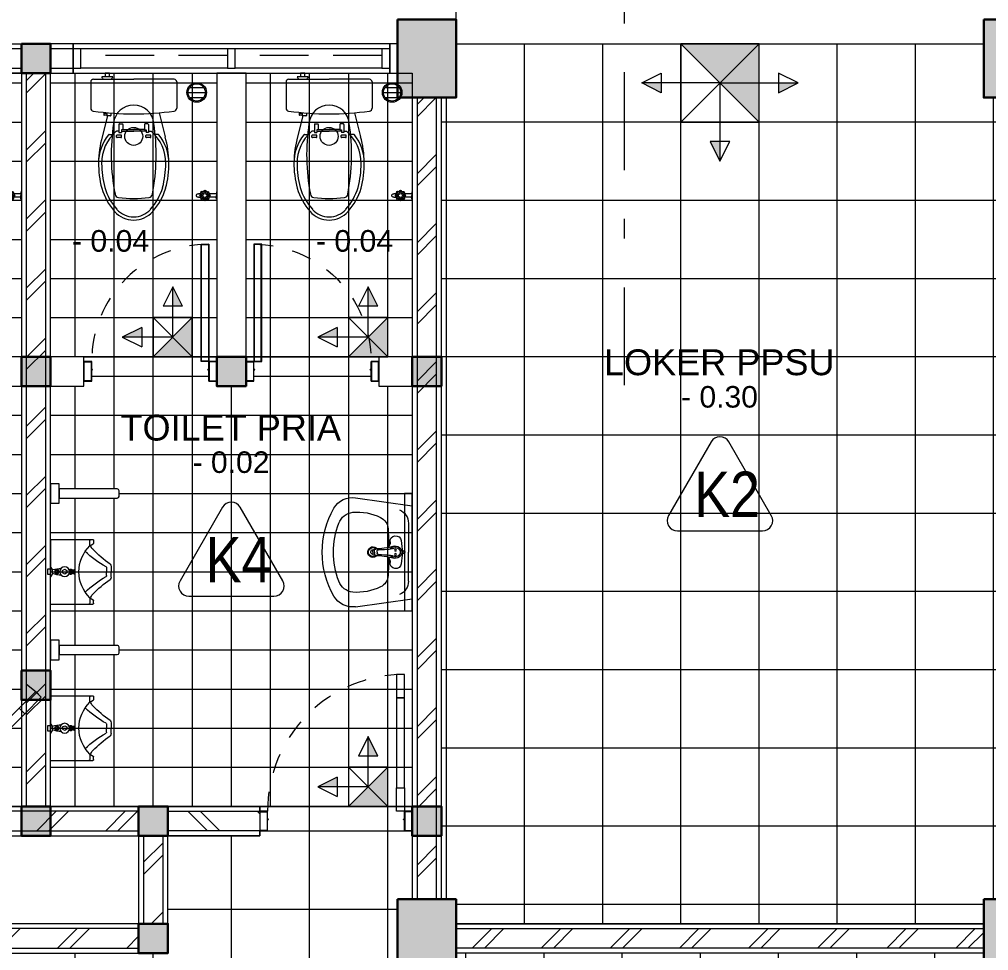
# Model space of a CAD drawing. Header units: millimetres. Extents: x -11 to 1625, y -267 to 180.
# Drawn here: x 1015.285 to 1020.245, y 138.448 to 143.211 of the extents above; entities that cross this region are included whole.
import ezdxf
from ezdxf.enums import TextEntityAlignment as Align

# ---------------------------------------------------------------- set-up
doc = ezdxf.new("R2010")
doc.units = ezdxf.units.MM
doc.linetypes.add('DASHDOT', pattern=[1, 0.5, -0.25, 0, -0.25])
doc.linetypes.add('HIDDEN', pattern=[0.375, 0.25, -0.125])
for name, color, linetype, lineweight in [('ars', 11, 'Continuous', 5), ('dinding', 5, 'Continuous', 15), ('keramik', 73, 'Continuous', 5), ('KOLOM', 1, 'Continuous', 30), ('kus', 63, 'Continuous', 15), ('lan', 7, 'Continuous', 15), ('not', 7, 'Continuous', 20), ('SANITAIR', 4, 'Continuous', 5), ('sol kol', 8, 'Continuous', 0), ('START POINT', 8, 'Continuous', 9), ('TEXT KETERANGAN', 7, 'Continuous', 9)]:
    doc.layers.add(name, color=color, linetype=linetype, lineweight=lineweight)
doc.styles.add('ISO', font='arial.ttf', dxfattribs={"width": 0.85})
doc.styles.get("Standard").update_dxf_attribs({"font": 'ARIALUNI.TTF'})
pattern_1 = [(45, (-0.5, 3e-14), (-0.1767767, 0.1767767), []), (45, (-0.4375, 3e-14), (-0.1767767, 0.1767767), [])]

# ---------------------------------------------------------------- blocks, each defined once
blk = doc.blocks.new('NOTASI RUANG')
at = {"layer": 'not'}
for height, p in [(0.2598, (-0.0112, 0.2998)), (0.1752, (-0.0087, -0.0173))]:
    blk.add_attdef('RUANG', text='', height=height, dxfattribs=at).set_placement(p, align=Align.MIDDLE_CENTER)
blk = doc.blocks.new('KP')
at = {"layer": 'KOLOM'}
blk.add_lwpolyline([(0.075, -0.075), (-0.075, -0.075), (-0.075, 0.075), (0.075, 0.075), (0.075, -0.075)], dxfattribs=at)
blk = doc.blocks.new('URINOIR ATAS')
for p, q in [((-0.027, 0.31), (0, 0.31)), ((0.027, 0.31), (0, 0.31)), ((-0.0198, 0.2864), (0, 0.2864)), ((0.0198, 0.2864), (0, 0.2864)), ((-0.165, 0), (-0.165, 0.2151)), ((-0.16, 0.2201), (-0.1473, 0.2201)), ((-0.1332, 0.2011), (-0.16, 0.2011)), ((-0.1332, 0.2011), (-0.143, 0.2176)), ((0.1332, 0.2011), (0.143, 0.2176)), ((0.1332, 0.2011), (0.16, 0.2011)), ((0.16, 0.2201), (0.1473, 0.2201)), ((0.165, 0), (0.165, 0.2151)), ((-0.0122, 0.1168), (0.0115, 0.1168)), ((-0.0112, 0.1072), (0.0111, 0.1072)), ((-0.0087, 0.112), (-0.0087, 0.1072)), ((-0.0075, 0.1132), (0.0078, 0.1132)), ((-0.0028, 0.1168), (-0.0028, 0.1132)), ((0.0026, 0.1168), (0.0026, 0.1132)), ((0.009, 0.112), (0.009, 0.1072)), ((-0.0113, 0.0974), (0.011, 0.0974)), ((-0.165, 0), (0, 0)), ((-0.009, 0.0103), (-0.0257, 0)), ((-0.0127, -0.0167), (-0.0127, 0)), ((-0.009, 0.0103), (0.0108, 0.0103)), ((0.165, 0), (0, 0)), ((0.0108, 0.0103), (0.0265, 0)), ((0.0127, 0), (0.0127, -0.0167)), ((0.0127, -0.0167), (-0.0127, -0.0167))]:
    blk.add_line(p, q)
for points in [[(-0.0111, 0.1072, 0.164804), (-0.0121, 0.1069, 0.105758), (-0.013, 0.1058, 0.068984), (-0.0136, 0.1043, 0.055178), (-0.0139, 0.1024, 0.055178), (-0.0137, 0.1004, 0.068984), (-0.0131, 0.0989, 0.105758), (-0.0122, 0.0977, 0.164804), (-0.0113, 0.0974, 0.164804), (-0.0103, 0.0977, 0.105758), (-0.0093, 0.0988, 0.068984), (-0.0088, 0.1003, 0.055178), (-0.0085, 0.1023, 0.055178), (-0.0087, 0.1043, 0.068984), (-0.0093, 0.1058, 0.105758), (-0.0102, 0.1069, 0.164804)], [(0, 0.0974, 0.070821), (0.0028, 0.0978, 0.082428), (0.005, 0.0988, 0.106823), (0.0065, 0.1005, 0.13413), (0.007, 0.1023, 0.13413), (0.0065, 0.1041, 0.106823), (0.005, 0.1058, 0.082428), (0.0028, 0.1069, 0.070821), (0, 0.1072, 0.070821), (-0.0028, 0.1069, 0.082428), (-0.005, 0.1058, 0.106823), (-0.0065, 0.1041, 0.13413), (-0.007, 0.1023, 0.13413), (-0.0065, 0.1005, 0.106823), (-0.005, 0.0988, 0.082428), (-0.0028, 0.0978, 0.070821)], [(0.0111, 0.1072, 0.164804), (0.0102, 0.1069, 0.105758), (0.0092, 0.1058, 0.068984), (0.0086, 0.1043, 0.055178), (0.0084, 0.1024, 0.055178), (0.0086, 0.1004, 0.068984), (0.0091, 0.0989, 0.105758), (0.0101, 0.0977, 0.164804), (0.011, 0.0974, 0.164804), (0.0119, 0.0977, 0.105758), (0.0129, 0.0988, 0.068984), (0.0135, 0.1003, 0.055178), (0.0137, 0.1023, 0.055178), (0.0135, 0.1043, 0.068984), (0.013, 0.1058, 0.105758), (0.012, 0.1069, 0.164804)]]:
    blk.add_lwpolyline(points, format="xyb", close=True)
blk.add_lwpolyline([(0.0065, 0.0614), (0.0126, 0.0719), (0.0065, 0.0824), (-0.0056, 0.0824), (-0.0117, 0.0719), (-0.0056, 0.0614)], close=True)
for centre, radius in [((0, 0.072), 0.025), ((0.0002, 0.032), 0.0106), ((0, 0.0319), 0.00723)]:
    blk.add_circle(centre, radius)
for centre, radius, start, end in [((-0.6138, 0.7181), 0.7085, 314.7654, 324.2179), ((-0.027, 0.2952), 0.0148, 90, 144.2179), ((0.027, 0.2952), 0.0148, 35.7821, 90), ((0.6138, 0.7181), 0.7085, 215.7821, 225.2346), ((-0.4765, 0.5364), 0.5177, 315.9836, 330.7336), ((-0.0198, 0.2805), 0.00593, 90, 150.7336), ((0.0198, 0.2805), 0.00593, 29.2664, 90), ((0.4765, 0.5364), 0.5177, 209.2664, 224.0164), ((-0.16, 0.2151), 0.005, 90, 180), ((-0.16, 0.1961), 0.005, 90, 180), ((-0.1473, 0.2151), 0.005, 30.5859, 90), ((-0.1513, 0.2563), 0.055, 287.3602, 311.4179), ((0.0012, 0.3316), 0.1873, 224.1477, 269.6422), ((-0.0012, 0.3316), 0.1873, 270.3578, 315.8523), ((0.1513, 0.2563), 0.055, 228.5821, 252.6398), ((0.1473, 0.2151), 0.005, 90, 149.4141), ((0.16, 0.2151), 0.005, 0, 90), ((0.16, 0.1961), 0.005, 0, 90), ((-0.0004, 0.1057), 0.0162, 43.0169, 136.9831), ((-0.0075, 0.112), 0.00119, 90, 180), ((0.0078, 0.112), 0.00119, 0, 90), ((0.1202, 0.0571), 0.1375, 181.3482, 199.9236), ((-0.1902, 0.0624), 0.2077, 345.4703, 357.6692)]:
    blk.add_arc(centre, radius, start, end)
blk = doc.blocks.new('washtafel L237 a')
for p, q in [((-0.2789, -0.2895), (-0.2378, 0)), ((-0.2378, 0), (0, 0)), ((0.2378, 0), (0, 0)), ((0.2789, -0.2895), (0.2378, 0)), ((-0.1485, -0.0191), (0, -0.0191)), ((0.1485, -0.0191), (0, -0.0191)), ((0, -0.1934), (-0.0071, -0.1934)), ((0, -0.1788), (-0.0059, -0.1788)), ((0, -0.1788), (0.0059, -0.1788)), ((0, -0.1934), (0.0071, -0.1934)), ((0, -0.2017), (-0.0067, -0.2017)), ((0, -0.2017), (0.0067, -0.2017))]:
    blk.add_line(p, q)
for centre, radius in [((0, -0.0432), 0.00695), ((0, -0.0432), 0.00529), ((-0.0111, -0.0848), 0.00488), ((0.0111, -0.0848), 0.00488)]:
    blk.add_circle(centre, radius)
for centre, radius, start, end in [((-0.1484, -0.0933), 0.0742, 90.0661, 157.5039), ((0.1484, -0.0933), 0.0742, 22.4961, 89.9339), ((-0.0554, -0.0846), 0.0285, 98.132, 275.8135), ((-0.0017, -0.3364), 0.2858, 89.6669, 101.6651), ((-0.0002, -0.0844), 0.0312, 89.6915, 225.3566), ((-0.528, -0.216), 0.5128, 2.5647, 13.8912), ((-0.0002, -0.0842), 0.0231, 89.5833, 212.8124), ((-0.0448, -0.113), 0.03, 5.694, 32.8124), ((0.0017, -0.3364), 0.2858, 78.3349, 90.3331), ((0.0002, -0.0844), 0.0312, 314.6434, 90.3085), ((0.0002, -0.0842), 0.0231, 327.1876, 90.4167), ((0.0448, -0.113), 0.03, 147.1876, 174.306), ((0.528, -0.216), 0.5128, 166.1088, 177.4353), ((0.0554, -0.0846), 0.0285, 264.1865, 81.868), ((-0.1166, -0.1911), 0.0678, 92.544, 154.459), ((0.0121, -2.1032), 1.9842, 91.1939, 93.8059), ((-0.0493, -0.1465), 0.0337, 40.1188, 95.4553), ((-0.0403, -0.1261), 0.0267, 4.6349, 46.9394), ((-0.6232, -0.1707), 0.6112, 359.8012, 5.694), ((0.6232, -0.1707), 0.6112, 174.306, 180.1988), ((0.0403, -0.1261), 0.0267, 133.0606, 175.3651), ((0.0493, -0.1465), 0.0337, 84.5447, 139.8812), ((-0.0121, -2.1032), 1.9842, 86.1941, 88.8061), ((0.1166, -0.1911), 0.0678, 25.541, 87.456), ((0.0679, -0.2815), 0.2732, 154.0541, 184.6243), ((0.0008, -0.1999), 0.0272, 129.5111, 54.4666), ((0.0009, -0.2), 0.0234, 136.8784, 48.8129), ((-0.0071, -0.1844), 0.009, 183.4751, 270), ((-0.0067, -0.1927), 0.009, 182.5647, 270), ((-0.0059, -0.1728), 0.006, 179.8012, 270), ((0.0059, -0.1728), 0.006, 270, 0.1988), ((0.0067, -0.1927), 0.009, 270, 357.4353), ((0.0071, -0.1844), 0.009, 270, 356.5249), ((-0.0679, -0.2815), 0.2732, 355.3757, 25.9459), ((0.001, -0.1997), 0.0119, 184.4951, 2.4242), ((-0.17, -0.3052), 0.11, 171.786, 240.1395), ((0.17, -0.3052), 0.11, 299.8605, 8.214), ((-0.119, -0.2944), 0.0858, 186.0548, 250.1625), ((0.119, -0.2944), 0.0858, 289.8375, 353.9452), ((-0.001, 0.0027), 0.4056, 248.7209, 270.1375), ((0.001, 0.0027), 0.4056, 269.8625, 291.2791), ((-0.0032, -0.0174), 0.4426, 239.9631, 270.4171), ((0.0032, -0.0174), 0.4426, 269.5829, 300.0369)]:
    blk.add_arc(centre, radius, start, end)
blk = doc.blocks.new('P 60')
at = {"linetype": 'HIDDEN', "ltscale": 0.3}
blk.add_lwpolyline([(-0.64, 0.1, -0.414214), (-0.04, 0.7, -1.303225)], format="xyb", dxfattribs=at)
for points in [[(-0.04, 0.7), (-0.04, 0.1), (-0.08, 0.1), (-0.08, 0.7)], [(-0.042, 0.698), (-0.042, 0.102), (-0.078, 0.102), (-0.078, 0.698)], [(-0.6351, 0.06), (-0.64, 0.06), (-0.64, 0.0615), (-0.64, 0.1), (-0.68, 0.1), (-0.68, 0), (-0.64, 0), (-0.64, 0.0565), (-0.6351, 0.0583)], [(-0.0449, 0.06), (-0.04, 0.06), (-0.04, 0.0615), (-0.04, 0.1), (0, 0.1), (0, 0), (-0.04, 0), (-0.04, 0.0565), (-0.0449, 0.0583)], [(-0.642, 0.002), (-0.678, 0.002), (-0.678, 0.098), (-0.642, 0.098)], [(-0.038, 0.002), (-0.002, 0.002), (-0.002, 0.098), (-0.038, 0.098)]]:
    blk.add_lwpolyline(points, close=True)
blk = doc.blocks.new('P 70')
at = {"linetype": 'HIDDEN', "ltscale": 0.3}
blk.add_lwpolyline([(-0.74, 0.1, -0.414214), (-0.04, 0.8, -1.303225)], format="xyb", dxfattribs=at)
for points in [[(-0.04, 0.8), (-0.08, 0.8), (-0.08, 0.68), (-0.04, 0.68)], [(-0.04, 0.68), (-0.08, 0.68), (-0.08, 0.22), (-0.04, 0.22)], [(-0.04, 0.1), (-0.08, 0.1), (-0.08, 0.22), (-0.04, 0.22)], [(-0.7351, 0.06), (-0.74, 0.06), (-0.74, 0.0615), (-0.74, 0.1), (-0.78, 0.1), (-0.78, 0), (-0.74, 0), (-0.74, 0.0565), (-0.7351, 0.0583)], [(-0.0449, 0.06), (-0.04, 0.06), (-0.04, 0.0615), (-0.04, 0.1), (0, 0.1), (0, 0), (-0.04, 0), (-0.04, 0.0565), (-0.0449, 0.0583)], [(-0.742, 0.002), (-0.778, 0.002), (-0.778, 0.098), (-0.742, 0.098)], [(-0.038, 0.002), (-0.002, 0.002), (-0.002, 0.098), (-0.038, 0.098)]]:
    blk.add_lwpolyline(points, close=True)
blk = doc.blocks.new('KRAN ATAS')
for p, q in [((-0.0185, 0.0015), (-0.0185, 0)), ((-0.0185, 0), (0, 0)), ((-0.018, 0.002), (0, 0.002)), ((-0.0085, 0.006), (-0.0085, 0.0396)), ((0.018, 0.002), (0, 0.002)), ((0.0185, 0), (0, 0)), ((0.0085, 0.006), (0.0085, 0.0396)), ((0.0185, 0.0015), (0.0185, 0))]:
    blk.add_line(p, q)
for centre, radius, start, end in [((0, 0.0958), 0.00865, 90, 191.4881), ((0, 0.0958), 0.00865, 348.5119, 90), ((-0.0215, 0.0597), 0.0057, 92.509, 270.0343), ((-0.0203, 0.0597), 0.0057, 105.45, 257.2407), ((-0.0001, 0.0602), 0.0223, 89.786, 270.2141), ((-0.0155, 0.075), 0.0057, 47.464, 224.6597), ((-0.0147, 0.0741), 0.0057, 60.3207, 212.5415), ((-0.0001, 0.0604), 0.0162, 89.7094, 270.2949), ((-0.0001, 0.0602), 0.0102, 89.532, 270.4679), ((-0.0413, 0.0899), 0.0331, 343.1048, 7.2203), ((-0.0001, 0.0803), 0.0057, 89.095, 165.324), ((-0.0001, 0.0792), 0.0057, 89.095, 152.5938), ((0.0001, 0.0803), 0.0057, 14.676, 90.905), ((0.0001, 0.0792), 0.0057, 27.4062, 90.905), ((0.0001, 0.0602), 0.0223, 269.7859, 90.214), ((0.0001, 0.0604), 0.0162, 269.7051, 90.2906), ((0.0001, 0.0602), 0.0102, 269.5321, 90.468), ((0.0413, 0.0899), 0.0331, 172.7797, 196.8952), ((0.0155, 0.075), 0.0057, 315.3403, 132.536), ((0.0147, 0.0741), 0.0057, 327.4585, 119.6793), ((0.0215, 0.0597), 0.0057, 269.9657, 87.491), ((0.0203, 0.0597), 0.0057, 282.7593, 74.55), ((-0.0148, 0.0454), 0.0057, 142.579, 307.6346), ((-0.014, 0.0462), 0.0057, 154.4974, 295.7282), ((-0.018, 0.0015), 0.0005, 90, 180), ((-0.0125, 0.006), 0.004, 270, 0), ((0.0004, 0.0397), 0.0057, 191.86, 266.0615), ((0.0004, 0.0409), 0.0057, 205.9652, 266.0615), ((-0.0004, 0.0397), 0.0057, 273.9385, 348.14), ((-0.0004, 0.0409), 0.0057, 273.9385, 334.0348), ((0.0125, 0.006), 0.004, 180, 270), ((0.0148, 0.0454), 0.0057, 232.3654, 37.421), ((0.014, 0.0462), 0.0057, 244.2718, 25.5026), ((0.018, 0.0015), 0.0005, 0, 90)]:
    blk.add_arc(centre, radius, start, end)
blk = doc.blocks.new('CLOSET ATAS')
for p, q in [((0, 0.2065), (0, 0)), ((0.0135, 0.22), (0.1478, 0.22)), ((0.1715, 0.1302), (0.294, 0.161)), ((0.2825, 0.1254), (0.2825, 0.1065)), ((0.2282, 0.0728), (0.2282, 0.0581)), ((0.2309, 0.0755), (0.2726, 0.0755)), ((0.2309, 0.0554), (0.2565, 0.0554)), ((0.2565, 0.0554), (0.2593, 0.0631)), ((0.2565, 0.0554), (0.2565, 0)), ((0.2593, 0.0631), (0.2726, 0.0631)), ((0.2661, 0.0755), (0.2661, 0.0876)), ((0.2662, 0.0631), (0.2662, 0)), ((0.2726, 0.0755), (0.2726, 0.0631)), ((0.2854, 0.0847), (0.2854, 0.0653)), ((0.2956, 0.0878), (0.2884, 0.0878)), ((0.2956, 0.0622), (0.2884, 0.0622)), ((0.2986, 0.0847), (0.2986, 0.0653)), ((0, -0.2065), (0, 0)), ((0.2565, -0.0554), (0.2565, 0)), ((0.2662, -0.0631), (0.2662, 0)), ((0.2282, -0.0728), (0.2282, -0.0581)), ((0.2309, -0.0554), (0.2565, -0.0554)), ((0.2309, -0.0755), (0.2726, -0.0755)), ((0.2565, -0.0554), (0.2593, -0.0631)), ((0.2593, -0.0631), (0.2726, -0.0631)), ((0.2661, -0.0755), (0.2661, -0.0876)), ((0.2726, -0.0755), (0.2726, -0.0631)), ((0.2854, -0.0653), (0.2854, -0.0847)), ((0.2956, -0.0622), (0.2884, -0.0622)), ((0.2956, -0.0878), (0.2884, -0.0878)), ((0.2986, -0.0653), (0.2986, -0.0847)), ((-0.013, -0.1235), (-0.0311, -0.1235)), ((-0.0311, -0.1235), (-0.0311, -0.1465)), ((-0.0311, -0.1465), (-0.013, -0.1465)), ((-0.013, -0.1065), (-0.013, -0.1635)), ((0.1707, -0.1382), (0.185, -0.1382)), ((0.1726, -0.1163), (0.185, -0.1163)), ((0.1727, -0.1509), (0.1727, -0.1382)), ((0.1843, -0.1382), (0.1843, -0.1509)), ((0.1877, -0.1191), (0.1877, -0.1355)), ((0.1877, -0.1343), (0.294, -0.161)), ((0.2825, -0.1254), (0.2825, -0.1065)), ((0.1754, -0.1536), (0.1816, -0.1536)), ((0.0135, -0.22), (0.1478, -0.22))]:
    blk.add_line(p, q)
blk.add_circle((0.292, 0), 0.046)
for centre, radius, start, end in [((0.0135, 0.2065), 0.0135, 90, 180), ((0.1478, 0.205), 0.015, 8.087, 90), ((-1.2701, 0.0035), 1.4471, 359.8599, 8.087), ((0.4286, -0.0506), 0.2146, 89.4826, 138.7405), ((0.4286, -0.0506), 0.2306, 89.4826, 128.7411), ((0.4306, -0.32), 0.5, 75.2789, 105.8515), ((0.4306, -0.32), 0.484, 75.2789, 90), ((0.4654, -0.1406), 0.3179, 48.5371, 73.1314), ((0.2354, 0), 0.1034, 95.4936, 264.5064), ((0.3852, -0.9507), 1.0657, 79.0461, 98.6197), ((0.2875, 0.1254), 0.005, 128.7411, 180), ((0.4654, -0.1406), 0.3019, 48.5371, 73.1314), ((0.2309, 0.0728), 0.00271, 90, 180), ((0.2309, 0.0581), 0.00271, 180, 270), ((0.2711, 0.0876), 0.005, 138.7405, 180), ((0.2884, 0.0847), 0.00307, 90, 180), ((0.2884, 0.0653), 0.00307, 180, 270), ((0.2956, 0.0847), 0.00307, 0, 90), ((0.2956, 0.0653), 0.00307, 270, 0), ((0.5848, 0.0758), 0.02, 7.8459, 81.6038), ((0.035, 0), 0.575, 352.1541, 7.8459), ((0.59, 0), 0.114, 0, 48.6581), ((0.59, 0), 0.13, 0, 48.6581), ((-1.2701, -0.0035), 1.4471, 351.913, 0.1401), ((0.59, 0), 0.114, 311.3419, 0), ((0.59, 0), 0.13, 311.3419, 0), ((0.3853, 0.9483), 1.0633, 261.358, 280.9763), ((0.2309, -0.0581), 0.00271, 90, 180), ((0.2309, -0.0728), 0.00271, 180, 270), ((0.2711, -0.0876), 0.005, 180, 221.2595), ((0.4286, 0.0506), 0.2146, 221.2595, 270.5174), ((0.2884, -0.0653), 0.00307, 90, 180), ((0.2884, -0.0847), 0.00307, 180, 270), ((0.2956, -0.0653), 0.00307, 0, 90), ((0.2956, -0.0847), 0.00307, 270, 0), ((0.4654, 0.1406), 0.3019, 286.8686, 311.4629), ((0.4654, 0.1406), 0.3179, 286.8686, 311.4629), ((0.5848, -0.0758), 0.02, 278.3962, 352.1541), ((-0.0162, -0.1234), 0.0171, 24.4122, 79.3868), ((0.185, -0.1191), 0.00271, 0, 90), ((0.185, -0.1355), 0.00271, 270, 0), ((0.2875, -0.1254), 0.005, 180, 231.2589), ((0.4286, 0.0506), 0.2306, 231.2589, 270.5174), ((0.4306, 0.32), 0.484, 270, 284.7211), ((-0.0162, -0.1467), 0.0171, 280.6132, 335.5878), ((0.1754, -0.1509), 0.00271, 180, 270), ((0.1816, -0.1509), 0.00271, 270, 0), ((0.4306, 0.32), 0.5, 254.1485, 284.7211), ((0.0135, -0.2065), 0.0135, 180, 270), ((0.1478, -0.205), 0.015, 270, 351.913)]:
    blk.add_arc(centre, radius, start, end)
blk = doc.blocks.new('*X6')
at = {"color": 0}
for p, q in [((18.4987, 19.2176), (18.5717, 19.2176)), ((18.491, 19.1926), (18.5795, 19.1926)), ((18.4987, 19.1676), (18.5717, 19.1676))]:
    blk.add_line(p, q, dxfattribs=at)
blk = doc.blocks.new('SFLOOR')
for radius in [0.05, 0.0442]:
    blk.add_circle((0, 0), radius)
blk.add_blockref('*X6', (-18.5352, -19.1926))
blk = doc.blocks.new('K1')
at = {"layer": 'KOLOM'}
blk.add_lwpolyline([(0.2, 0.15), (-0.2, 0.15), (-0.2, -0.15), (0.2, -0.15), (0.2, 0.15)], dxfattribs=at)
blk = doc.blocks.new('D1')
at = {"layer": 'ars'}
h = blk.add_hatch(dxfattribs=at)
h.set_pattern_fill('TEMBOK', color=256, scale=0.25)
h.set_pattern_definition([(45, (3.22, 4.5), (-0.176777, 0.176777), []), (45, (3.2825, 4.5), (-0.176777, 0.176777), [])])
h.paths.add_polyline_path([(3.925, 14.3), (3.81, 14.3), (3.81, 14.2), (3.925, 14.2)])
h = blk.add_hatch(dxfattribs=at)
h.set_pattern_fill('TEMBOK', color=256, scale=0.25)
h.set_pattern_definition([(45, (3.525, 4.5), (-0.176777, 0.176777), []), (45, (3.5875, 4.5), (-0.176777, 0.176777), [])])
h.paths.add_polyline_path([(4.19, 14.3), (4.075, 14.3), (4.075, 14.2), (4.19, 14.2)])
h = blk.add_hatch(dxfattribs=at)
h.set_pattern_fill('TEMBOK', color=256, scale=0.25)
h.set_pattern_definition(pattern_1)
h.paths.add_polyline_path([(3.95, 14.175), (3.95, 10.425), (4.05, 10.425), (4.05, 14.175)])
h = blk.add_hatch(dxfattribs=at)
h.set_pattern_fill('TEMBOK', color=256, scale=0.25)
h.set_pattern_definition(pattern_1)
h.paths.add_polyline_path([(6.05, 9.95), (6.05, 14.05), (5.95, 14.05), (5.95, 9.95)])
h = blk.add_hatch(dxfattribs=at)
h.set_pattern_fill('TEMBOK', color=256, scale=0.25)
h.set_pattern_definition(pattern_1)
h.paths.add_polyline_path([(4.525, 10.4), (3.675, 10.4), (3.675, 10.3), (4.525, 10.3)])
h = blk.add_hatch(dxfattribs=at)
h.set_pattern_fill('TEMBOK', color=256, scale=0.25)
h.set_pattern_definition([(135, (11.025, 0.6), (0.1767767, 0.1767767), []), (135, (10.9625, 0.6), (0.1767767, 0.1767767), [])])
h.paths.add_polyline_path([(4.675, 10.4), (5.145, 10.4), (5.145, 10.3), (4.675, 10.3)])
h = blk.add_hatch(dxfattribs=at)
h.set_pattern_fill('TEMBOK', color=256, scale=0.25)
h.set_pattern_definition(pattern_1)
h.paths.add_polyline_path([(4.55, 10.275), (4.55, 9.825), (4.65, 9.825), (4.65, 10.275)])
h = blk.add_hatch(dxfattribs=at)
h.set_pattern_fill('TEMBOK', color=256, scale=0.25)
h.set_pattern_definition(pattern_1)
h.paths.add_polyline_path([(4.525, 9.8), (3.675, 9.8), (3.675, 9.7), (4.525, 9.7)])
h = blk.add_hatch(dxfattribs=at)
h.set_pattern_fill('TEMBOK', color=256, scale=0.25)
h.set_pattern_definition(pattern_1)
h.paths.add_polyline_path([(8.85, 9.7), (6.15, 9.7), (6.15, 9.8), (8.85, 9.8)])
at = {"layer": 'sol kol'}
for points in [[(5.85, 14.45), (5.85, 14.05), (6.15, 14.05), (6.15, 14.45)], [(8.85, 14.45), (8.85, 14.05), (9.15, 14.05), (9.15, 14.45)], [(3.925, 14.325), (4.075, 14.325), (4.075, 14.175), (3.925, 14.175)], [(3.925, 12.725), (4.075, 12.725), (4.075, 12.575), (3.925, 12.575)], [(4.925, 12.725), (5.075, 12.725), (5.075, 12.575), (4.925, 12.575)], [(5.925, 12.725), (6.075, 12.725), (6.075, 12.575), (5.925, 12.575)], [(3.925, 11.12), (4.075, 11.12), (4.075, 10.97), (3.925, 10.97)], [(3.925, 10.425), (4.075, 10.425), (4.075, 10.275), (3.925, 10.275)], [(4.525, 10.425), (4.675, 10.425), (4.675, 10.275), (4.525, 10.275)], [(5.925, 10.425), (6.075, 10.425), (6.075, 10.275), (5.925, 10.275)], [(5.85, 9.95), (5.85, 9.55), (6.15, 9.55), (6.15, 9.95)], [(8.85, 9.95), (8.85, 9.55), (9.15, 9.55), (9.15, 9.95)], [(4.525, 9.825), (4.675, 9.825), (4.675, 9.675), (4.525, 9.675)]]:
    blk.add_hatch(color=256, dxfattribs=at).paths.add_polyline_path(points)
at = {"layer": 'ars'}
for points in [[(3.925, 14.3), (3.81, 14.3), (3.81, 14.2), (3.925, 14.2)], [(4.19, 14.3), (4.075, 14.3), (4.075, 14.2), (4.19, 14.2)], [(3.95, 14.175), (3.95, 10.425), (4.05, 10.425), (4.05, 14.175)], [(6.05, 9.95), (6.05, 14.05), (5.95, 14.05), (5.95, 9.95)], [(4.1184, 11.975), (4.1184, 12.075), (4.075, 12.075), (4.075, 11.975)], [(4.1184, 11.175), (4.1184, 11.275), (4.075, 11.275), (4.075, 11.175)], [(4.525, 10.4), (3.675, 10.4), (3.675, 10.3), (4.525, 10.3)], [(4.675, 10.4), (5.145, 10.4), (5.145, 10.3), (4.675, 10.3)], [(4.55, 10.275), (4.55, 9.825), (4.65, 9.825), (4.65, 10.275)], [(4.525, 9.8), (3.675, 9.8), (3.675, 9.7), (4.525, 9.7)], [(8.85, 9.7), (6.15, 9.7), (6.15, 9.8), (8.85, 9.8)]]:
    blk.add_lwpolyline(points, close=True, dxfattribs=at)
at = {"layer": 'dinding'}
for points in [[(3.81, 14.325), (3.925, 14.325), (3.925, 14.175), (3.81, 14.175)], [(4.19, 14.325), (4.075, 14.325), (4.075, 14.175), (4.19, 14.175)], [(5.85, 14.325), (5.81, 14.325), (5.81, 14.175), (5.85, 14.175)], [(3.925, 14.175), (3.925, 10.425), (4.075, 10.425), (4.075, 14.175)], [(4.925, 14.175), (4.925, 12.725), (5.075, 12.725), (5.075, 14.175)], [(6.075, 9.95), (6.075, 14.05), (5.925, 14.05), (5.925, 9.95)], [(3.925, 12.725), (3.755, 12.725), (3.755, 12.575), (3.925, 12.575)], [(4.245, 12.725), (4.075, 12.725), (4.075, 12.575), (4.245, 12.575)], [(5.925, 12.725), (5.755, 12.725), (5.755, 12.575), (5.925, 12.575)], [(4.525, 10.425), (3.675, 10.425), (3.675, 10.275), (4.525, 10.275)], [(4.675, 10.425), (5.145, 10.425), (5.145, 10.275), (4.675, 10.275)], [(4.525, 10.275), (4.525, 9.825), (4.675, 9.825), (4.675, 10.275)], [(4.525, 9.825), (3.675, 9.825), (3.675, 9.675), (4.525, 9.675)], [(8.85, 9.675), (6.15, 9.675), (6.15, 9.825), (8.85, 9.825)]]:
    blk.add_lwpolyline(points, close=True, dxfattribs=at)
at = {"layer": 'kus'}
for p, q in [((4.98, 14.3), (4.23, 14.3)), ((5.77, 14.3), (5.02, 14.3)), ((4.98, 14.2), (4.23, 14.2)), ((5.77, 14.2), (5.02, 14.2))]:
    blk.add_line(p, q, dxfattribs=at)
at = {"layer": 'kus', "linetype": 'HIDDEN'}
for p, q in [((4.98, 14.265), (4.23, 14.265)), ((5.77, 14.265), (5.02, 14.265))]:
    blk.add_line(p, q, dxfattribs=at)
at = {"layer": 'kus'}
for points in [[(4.23, 14.3), (4.19, 14.3), (4.19, 14.2), (4.23, 14.2)], [(5.02, 14.3), (4.98, 14.3), (4.98, 14.2), (5.02, 14.2)], [(5.81, 14.3), (5.77, 14.3), (5.77, 14.2), (5.81, 14.2)]]:
    blk.add_lwpolyline(points, close=True, dxfattribs=at)
at = {"layer": 'lan'}
for p, q in [((6.15, 14.45), (6.15, 15.225)), ((6.15, 14.325), (8.85, 14.325)), ((4.245, 12.725), (4.925, 12.725)), ((5.075, 12.725), (5.755, 12.725))]:
    blk.add_line(p, q, dxfattribs=at)
blk.add_lwpolyline([(5.81, 14.325), (4.19, 14.325), (4.19, 14.175), (5.81, 14.175)], close=True, dxfattribs=at)
blk.add_lwpolyline([(5.145, 10.425), (5.925, 10.425)], dxfattribs=at)
at = {"layer": 'SANITAIR'}
for points in [[(4.425, 12.0395, 0.387977), (4.4156, 12.0484), (4.1184, 12.0484), (4.1184, 12.0016), (4.4156, 12.0016, 0.387977), (4.425, 12.0105, 0.036942)], [(4.425, 11.2395, 0.387977), (4.4156, 11.2484), (4.1184, 11.2484), (4.1184, 11.2016), (4.4156, 11.2016, 0.387977), (4.425, 11.2105, 0.036942)]]:
    blk.add_lwpolyline(points, format="xyb", close=True, dxfattribs=at)
blk.add_lwpolyline([(5.925, 12.025), (5.885, 12.025), (5.885, 11.425), (5.925, 11.425)], close=True, dxfattribs=at)
at = {"layer": 'KOLOM'}
for name, p, rotation in [('K1', (6, 14.25), 90), ('K1', (9, 14.25), 90), ('KP', (4, 14.25), 180), ('KP', (4, 12.65), 180), ('KP', (5, 12.65), 180), ('KP', (6, 12.65), 180), ('KP', (4, 11.045), 180), ('KP', (4, 10.35), 180), ('KP', (4.6, 10.35), 180), ('KP', (6, 10.35), 180), ('K1', (6, 9.75), 90), ('K1', (9, 9.75), 90), ('KP', (4.6, 9.75), 180)]:
    blk.add_blockref(name, p, dxfattribs=dict(at, rotation=rotation))
at = {"layer": 'kus'}
for name, p in [('P 60', (4.925, 12.6)), ('P 70', (5.925, 10.3))]:
    blk.add_blockref(name, p, dxfattribs=at)
at = {"layer": 'kus', "xscale": -1}
blk.add_blockref('P 60', (5.075, 12.6), dxfattribs=at)
at = {"layer": 'kus', "rotation": 315}
blk.add_blockref('P 70', (3.4896, 10.3896), dxfattribs=at)
at = {"layer": 'SANITAIR', "rotation": 270}
for p in [(4.5, 14.1439), (5.5, 14.1439)]:
    blk.add_blockref('CLOSET ATAS', p, dxfattribs=at)
at = {"layer": 'SANITAIR'}
for p in [(4.8224, 14.0764), (5.8224, 14.0764)]:
    blk.add_blockref('SFLOOR', p, dxfattribs=at)
at = {"layer": 'SANITAIR', "xscale": -1}
for name, p, rotation in [('KRAN ATAS', (3.925, 13.5496), 90), ('KRAN ATAS', (4.925, 13.5496), 90), ('KRAN ATAS', (5.925, 13.5496), 90), ('washtafel L237 a', (5.925, 11.725), 270), ('URINOIR ATAS', (4.075, 11.625), 270), ('URINOIR ATAS', (4.075, 10.825), 270)]:
    blk.add_blockref(name, p, dxfattribs=dict(at, rotation=rotation))
blk = doc.blocks.new('MULAI')
at = {"layer": 'START POINT'}
h = blk.add_hatch(color=256, dxfattribs=at)
h.paths.add_polyline_path([(0, 0), (0.1, -0.1), (0.2, 0)])
h.paths.add_polyline_path([(0, -0.2), (0.1, -0.1), (0, 0)])
for points in [[(0.2576, -0.05), (0.2576, -0.1), (0.3576, -0.1)], [(0.15, -0.2582), (0.1, -0.2582), (0.1, -0.3582)]]:
    blk.add_hatch(color=256, dxfattribs=at).paths.add_polyline_path(points)
for p, q in [((0, 0), (0.2, -0.2)), ((0.2, 0), (0, -0.2)), ((0.2576, -0.05), (0.2576, -0.15)), ((0.2576, -0.05), (0.3576, -0.1)), ((0.1, -0.1), (0.3576, -0.1)), ((0.1, -0.1), (0.1, -0.3582)), ((0.3576, -0.1), (0.2576, -0.15)), ((0.15, -0.2582), (0.05, -0.2582)), ((0.1, -0.3582), (0.05, -0.2582)), ((0.15, -0.2582), (0.1, -0.3582))]:
    blk.add_line(p, q, dxfattribs=at)
blk.add_lwpolyline([(0, 0), (0.2, 0), (0.2, -0.2), (0, -0.2)], close=True, dxfattribs=at)
blk = doc.blocks.new('STARTGO')
at = {"layer": 'START POINT'}
for points in [[(282.6751, 121.4555), (282.7251, 121.4555), (282.7251, 121.5555)], [(282.4251, 121.2055), (282.4251, 121.1555), (282.3251, 121.1555)], [(283.0251, 121.2055), (283.0251, 121.1555), (283.1251, 121.1555)]]:
    blk.add_hatch(color=256, dxfattribs=at).paths.add_polyline_path(points)
h = blk.add_hatch(color=256, dxfattribs=at)
h.paths.add_polyline_path([(282.9251, 120.9555), (282.7251, 121.1555), (282.5251, 120.9555)])
h.paths.add_polyline_path([(282.9251, 121.3555), (282.7251, 121.1555), (282.9251, 120.9555)])
for p, q in [((282.7251, 121.1555), (282.7251, 121.5555)), ((282.9251, 120.9555), (282.5251, 121.3555)), ((282.5251, 120.9555), (282.9251, 121.3555)), ((282.7251, 121.1555), (282.3251, 121.1555)), ((282.7251, 121.1555), (283.1251, 121.1555))]:
    blk.add_line(p, q, dxfattribs=at)
for points in [[(282.7751, 121.4555), (282.6751, 121.4555), (282.7251, 121.5555), (282.7751, 121.4555)], [(282.4251, 121.1055), (282.4251, 121.2055), (282.3251, 121.1555), (282.4251, 121.1055)], [(283.0251, 121.1055), (283.0251, 121.2055), (283.1251, 121.1555), (283.0251, 121.1055)]]:
    blk.add_lwpolyline(points, dxfattribs=at)
blk.add_lwpolyline([(282.9251, 120.9555), (282.5251, 120.9555), (282.5251, 121.3555), (282.9251, 121.3555)], close=True, dxfattribs=at)
blk = doc.blocks.new('KR2')
at = {"layer": 'TEXT KETERANGAN', "color": 2}
blk.add_lwpolyline([(-0.0866, 0.8732), (-0.5041, 0.15, 0.57735), (-0.4175, 0), (0.4175, 0, 0.57735), (0.5041, 0.15), (0.0866, 0.8732, 0.57735)], format="xyb", close=True, dxfattribs=at)
at = {"layer": 'TEXT KETERANGAN', "color": 6, "style": 'ISO', "width": 0.85}
blk.add_text('K2', height=0.44396, dxfattribs=at).set_placement((-0.2521, 0.1368))
blk = doc.blocks.new('KR4')
at = {"layer": 'TEXT KETERANGAN', "color": 2}
blk.add_lwpolyline([(-0.0866, 0.8732), (-0.5041, 0.15, 0.57735), (-0.4175, 0), (0.4175, 0, 0.57735), (0.5041, 0.15), (0.0866, 0.8732, 0.57735)], format="xyb", close=True, dxfattribs=at)
at = {"layer": 'TEXT KETERANGAN', "color": 6, "style": 'ISO', "width": 0.85}
blk.add_text('K4', height=0.44396, dxfattribs=at).set_placement((-0.2521, 0.1368))

msp = doc.modelspace()

# ---------------------------------------------------------------- hatches: boundary and pattern name
at = {"layer": 'keramik'}
h = msp.add_hatch(dxfattribs=at)
h.set_pattern_fill('_USER', color=256, scale=0.4, style=0, double=1, pattern_type=0)
h.set_pattern_definition([(0, (1019.06956, 143.08567), (0, 0.4), []), (90, (1019.06956, 143.08567), (-0.4, 2e-17), [])])
h.paths.add_polyline_path([(1017.519557, 138.585667), (1017.519557, 138.710667), (1017.444557, 138.710667), (1017.444557, 142.810667), (1017.519557, 142.810667), (1017.519557, 143.085667), (1020.219557, 143.085667), (1020.219557, 142.810667), (1020.294557, 142.810667), (1020.294557, 138.710667), (1020.219557, 138.710667), (1020.219557, 138.585667)])
h = msp.add_hatch(dxfattribs=at)
h.set_pattern_fill('_USER', color=256, scale=0.4, style=0, double=1, pattern_type=0)
h.set_pattern_definition([(0, (1011.56956, 133.06067), (0, 0.4), []), (90, (1011.56956, 133.06067), (-0.4, 2e-17), [])])
h.paths.add_polyline_path([(1000.519557, 132.210667), (1000.444557, 132.210667), (1000.444557, 136.310667), (1000.519557, 136.310667), (1000.519557, 136.710667), (1000.419557, 136.710667), (1000.419557, 136.750667), (1000.363063, 136.750667), (1000.3613042, 136.7555553), (1000.359557, 136.7555553), (1000.359557, 136.750667), (1000.319557, 136.750667), (1000.319557, 136.710667), (1000.294557, 136.710667), (1000.294557, 137.590667), (1000.319557, 137.590667), (1000.319557, 137.550667), (1000.359555, 137.550667), (1000.359557, 137.5457787), (1000.3613042, 137.5457787), (1000.363063, 137.550667), (1000.419557, 137.550667), (1000.419557, 137.590667), (1000.444557, 137.590667), (1000.444557, 137.960667), (1002.479557, 137.960667), (1002.479557, 138.000667), (1002.4844453, 138.000667), (1002.4844453, 138.0024143), (1002.479557, 138.004173), (1002.479557, 138.060667), (1000.444557, 138.060667), (1000.444557, 138.310667), (1000.519557, 138.310667), (1000.519557, 138.710667), (1000.444557, 138.710667), (1000.444557, 140.4631202), (1003.319557, 140.4631202), (1003.319557, 138.710667), (1003.219557, 138.710667), (1003.219557, 138.060667), (1003.179557, 138.060667), (1003.179557, 138.004173), (1003.1746687, 138.0024143), (1003.1746687, 138.000667), (1003.179557, 138.000667), (1003.179557, 137.960667), (1003.319557, 137.960667), (1003.319557, 138.310667), (1003.519557, 138.310667), (1003.519557, 138.710667), (1003.419557, 138.710667), (1003.419557, 140.460667), (1007.129557, 140.460667), (1007.129557, 140.500667), (1007.1344453, 140.500667), (1007.1344453, 140.5024143), (1007.129557, 140.504173), (1007.129557, 140.560667), (1003.419557, 140.560667), (1003.419557, 140.600667), (1003.363063, 140.600667), (1003.3613042, 140.6055553), (1003.359557, 140.6055553), (1003.359557, 140.600667), (1003.319557, 140.600667), (1003.319557, 140.560667), (1000.444557, 140.560667), (1000.444557, 142.810667), (1000.519557, 142.810667), (1000.519557, 142.935667), (1003.219557, 142.935667), (1003.219557, 142.810667), (1003.319557, 142.810667), (1003.319557, 141.300667), (1003.359557, 141.300667), (1003.359557, 141.2957787), (1003.3613042, 141.2957787), (1003.363063, 141.300667), (1003.419557, 141.300667), (1003.419557, 142.810667), (1003.519557, 142.810667), (1003.519557, 142.935667), (1006.219557, 142.935667), (1006.219557, 142.810667), (1006.519557, 142.810667), (1006.519557, 142.935667), (1009.219557, 142.935667), (1009.219557, 142.810667), (1009.294557, 142.810667), (1009.294557, 140.585667), (1009.294557, 140.560667), (1009.254557, 140.560667), (1009.254557, 140.504173), (1009.2496687, 140.5024143), (1009.2496687, 140.500667), (1009.254557, 140.500667), (1009.254557, 140.460667), (1009.294557, 140.460667), (1009.294557, 138.710667), (1009.219557, 138.710667), (1009.219557, 138.310667), (1009.319557, 138.310667), (1009.319557, 136.710667), (1009.219557, 136.710667), (1009.219557, 136.310667), (1009.319557, 136.310667), (1009.319557, 135.410667), (1009.419557, 135.410667), (1009.419557, 136.310667), (1009.519557, 136.310667), (1009.519557, 136.710667), (1009.419557, 136.710667), (1009.419557, 138.310667), (1009.519557, 138.310667), (1009.519557, 138.110667), (1011.294557, 138.110667), (1011.294557, 138.435667), (1013.219557, 138.435667), (1013.219557, 138.310667), (1013.519557, 138.310667), (1013.519557, 138.710667), (1013.444557, 138.710667), (1013.444557, 139.730667), (1014.243491, 139.730667), (1014.2899807, 139.6841773), (1014.3076584, 139.7018549), (1014.3359426, 139.6735707), (1014.3758899, 139.7135179), (1014.3805901, 139.711305), (1014.3818256, 139.7125405), (1014.378369, 139.7159971), (1014.4066533, 139.7442814), (1014.378369, 139.7725656), (1014.3960467, 139.7902433), (1014.94759, 139.2387), (1014.9299123, 139.2210223), (1014.901628, 139.2493066), (1014.8733438, 139.2210223), (1014.8698872, 139.2244789), (1014.8686517, 139.2232434), (1014.8708646, 139.2185432), (1014.8309174, 139.1785959), (1014.8592016, 139.1503117), (1014.841524, 139.132634), (1014.894557, 139.079601), (1014.894557, 138.435667), (1016.044557, 138.435667), (1016.044557, 139.035667), (1016.514557, 139.035667), (1016.514557, 139.060667), (1016.554557, 139.060667), (1016.554557, 139.1171609), (1016.5594453, 139.1189197), (1016.5594453, 139.120667), (1016.554557, 139.120667), (1016.554557, 139.160667), (1016.514557, 139.160667), (1016.514557, 139.185667), (1017.294557, 139.185667), (1017.294557, 139.160667), (1017.254557, 139.160667), (1017.254557, 139.120667), (1017.2496687, 139.120667), (1017.2496687, 139.1189197), (1017.254557, 139.1171609), (1017.254557, 139.060667), (1017.294557, 139.060667), (1017.294557, 138.710667), (1017.219557, 138.710667), (1017.219557, 138.310667), (1017.519557, 138.310667), (1017.519557, 138.435667), (1020.219557, 138.435667), (1020.219557, 138.310667), (1020.519557, 138.310667), (1020.519557, 138.435667), (1023.219557, 138.435667), (1023.219557, 138.310667), (1023.294557, 138.310667), (1023.294557, 137.950667), (1023.319557, 137.950667), (1023.319557, 137.910667), (1023.3760509, 137.910667), (1023.3778097, 137.9057787), (1023.379557, 137.9057787), (1023.379557, 137.910667), (1023.419557, 137.910667), (1023.419557, 137.950667), (1023.444557, 137.950667), (1023.444557, 137.070667), (1023.419557, 137.070667), (1023.419557, 137.110667), (1023.379557, 137.110667), (1023.379557, 137.1155553), (1023.3778097, 137.1155553), (1023.3760509, 137.110667), (1023.319557, 137.110667), (1023.319557, 137.070667), (1023.294557, 137.070667), (1023.294557, 136.710667), (1023.219557, 136.710667), (1023.219557, 136.560667), (1020.519557, 136.560667), (1020.519557, 136.710667), (1020.219557, 136.710667), (1020.219557, 136.560667), (1018.259557, 136.560667), (1018.259557, 136.504173), (1018.2546687, 136.5024143), (1018.2546687, 136.500667), (1018.259557, 136.500667), (1018.259557, 136.460667), (1020.219557, 136.460667), (1020.219557, 136.310667), (1020.519557, 136.310667), (1020.519557, 136.460667), (1023.219557, 136.460667), (1023.219557, 136.310667), (1023.294557, 136.310667), (1023.294557, 132.210667), (1023.219557, 132.210667), (1023.219557, 132.085667), (1020.519557, 132.085667), (1020.519557, 132.210667), (1020.219557, 132.210667), (1020.219557, 132.085667), (1017.519557, 132.085667), (1017.519557, 132.210667), (1017.419557, 132.210667), (1017.419557, 136.310667), (1017.519557, 136.310667), (1017.519557, 136.460667), (1017.559557, 136.460667), (1017.559557, 136.500667), (1017.5644453, 136.500667), (1017.5644453, 136.5024143), (1017.559557, 136.504173), (1017.559557, 136.560667), (1017.519557, 136.560667), (1017.519557, 136.710667), (1017.219557, 136.710667), (1017.219557, 136.560667), (1015.259557, 136.560667), (1015.259557, 136.504173), (1015.2546687, 136.5024143), (1015.2546687, 136.500667), (1015.259557, 136.500667), (1015.259557, 136.460667), (1017.219557, 136.460667), (1017.219557, 136.310667), (1017.319557, 136.310667), (1017.319557, 134.310667), (1014.419557, 134.310667), (1014.419557, 136.460667), (1014.559557, 136.460667), (1014.559557, 136.500667), (1014.5644453, 136.500667), (1014.5644453, 136.5024143), (1014.559557, 136.504173), (1014.559557, 136.560667), (1013.519557, 136.560667), (1013.519557, 136.710667), (1013.219557, 136.710667), (1013.219557, 136.310667), (1013.519557, 136.310667), (1013.519557, 136.460667), (1014.319557, 136.460667), (1014.319557, 133.185667), (1014.184557, 133.185667), (1014.184557, 133.129173), (1014.1796687, 133.1274143), (1014.1796687, 133.125667), (1014.184557, 133.125667), (1014.184557, 133.085667), (1014.419557, 133.085667), (1014.419557, 134.210667), (1017.319557, 134.210667), (1017.319557, 132.210667), (1017.219557, 132.210667), (1017.219557, 132.085667), (1013.519557, 132.085667), (1013.519557, 132.210667), (1013.444557, 132.210667), (1013.444557, 133.085667), (1013.484557, 133.085667), (1013.484557, 133.125667), (1013.4894453, 133.125667), (1013.4894453, 133.1274143), (1013.484557, 133.129173), (1013.484557, 133.185667), (1013.444557, 133.185667), (1013.444557, 133.210667), (1013.294557, 133.210667), (1013.294557, 133.185667), (1012.169557, 133.185667), (1012.169557, 133.085667), (1013.294557, 133.085667), (1013.294557, 133.060667), (1009.444557, 133.060667), (1009.444557, 133.085667), (1010.569557, 133.085667), (1010.569557, 133.185667), (1009.444557, 133.185667), (1009.444557, 133.210667), (1009.419557, 133.210667), (1009.419557, 134.110667), (1009.319557, 134.110667), (1009.319557, 133.210667), (1009.294557, 133.210667), (1009.294557, 132.210667), (1009.219557, 132.210667), (1009.219557, 132.085667), (1006.519557, 132.085667), (1006.519557, 132.210667), (1006.219557, 132.210667), (1006.219557, 132.085667), (1003.519557, 132.085667), (1003.519557, 132.210667), (1003.219557, 132.210667), (1003.219557, 132.085667), (1000.519557, 132.085667)])
h.paths.add_polyline_path([(1003.219557, 136.710667), (1003.519557, 136.710667), (1003.519557, 136.310667), (1003.219557, 136.310667)], flags=16)
h = msp.add_hatch(dxfattribs=at)
h.set_pattern_fill('_USER', color=4, scale=0.2, style=0, double=1, pattern_type=0)
h.set_pattern_definition([(0, (1015.16956, 141.48567), (0, 0.2), []), (90, (1015.16956, 141.48567), (-0.2, 1e-17), [])])
h.paths.add_polyline_path([(1014.444557, 142.935667), (1015.294557, 142.935667), (1015.294557, 141.485667), (1014.444557, 141.485667)])
h = msp.add_hatch(dxfattribs=at)
h.set_pattern_fill('_USER', color=4, scale=0.2, style=0, double=1, pattern_type=0)
h.set_pattern_definition([(0, (1016.16956, 141.48567), (0, 0.2), []), (90, (1016.16956, 141.48567), (-0.2, 1e-17), [])])
h.paths.add_polyline_path([(1015.444557, 142.935667), (1016.294557, 142.935667), (1016.294557, 141.485667), (1015.444557, 141.485667)])
h = msp.add_hatch(dxfattribs=at)
h.set_pattern_fill('_USER', color=4, scale=0.2, style=0, double=1, pattern_type=0)
h.set_pattern_definition([(0, (1016.96956, 141.48567), (0, 0.2), []), (90, (1016.96956, 141.48567), (-0.2, 1e-17), [])])
h.paths.add_polyline_path([(1016.444557, 142.935667), (1017.294557, 142.935667), (1017.294557, 141.485667), (1016.444557, 141.485667)])
h = msp.add_hatch(dxfattribs=at)
h.set_pattern_fill('_USER', color=4, scale=0.2, style=0, double=1, pattern_type=0)
h.set_pattern_definition([(0, (1015.16956, 139.18567), (0, 0.2), []), (90, (1015.16956, 139.18567), (-0.2, 1e-17), [])])
h.paths.add_polyline_path([(1013.444557, 139.880667), (1013.444557, 141.335667), (1013.614557, 141.335667), (1013.614557, 141.360667), (1013.654557, 141.360667), (1013.654557, 141.4171609), (1013.6594453, 141.4189197), (1013.6594453, 141.420667), (1013.654557, 141.420667), (1013.654557, 141.460667), (1013.614557, 141.460667), (1013.614557, 141.485667), (1014.294557, 141.485667), (1014.294557, 141.460667), (1014.254557, 141.460667), (1014.254557, 141.420667), (1014.2496687, 141.420667), (1014.2496687, 141.4189197), (1014.254557, 141.4171609), (1014.254557, 141.360667), (1014.294557, 141.360667), (1014.294557, 141.335667), (1014.444557, 141.335667), (1014.444557, 141.360667), (1014.484557, 141.360667), (1014.484557, 141.4171609), (1014.4894453, 141.4189197), (1014.4894453, 141.420667), (1014.484557, 141.420667), (1014.484557, 141.460667), (1014.444557, 141.460667), (1014.444557, 141.485667), (1015.124557, 141.485667), (1015.124557, 141.460667), (1015.084557, 141.460667), (1015.084557, 141.420667), (1015.0796687, 141.420667), (1015.0796687, 141.4189197), (1015.084557, 141.4171609), (1015.084557, 141.360667), (1015.124557, 141.360667), (1015.124557, 141.335667), (1015.294557, 141.335667), (1015.294557, 139.185667), (1015.000623, 139.185667), (1014.305623, 139.880667)])
h = msp.add_hatch(dxfattribs=at)
h.set_pattern_fill('_USER', color=4, scale=0.2, style=0, double=1, pattern_type=0)
h.set_pattern_definition([(0, (1017.16956, 139.18567), (0, 0.2), []), (90, (1017.16956, 139.18567), (-0.2, 1e-17), [])])
edge = h.paths.add_edge_path()
edge.add_line((1017.294557, 139.185667), (1015.444557, 139.185667))
edge.add_line((1015.444557, 139.185667), (1015.444557, 139.935667))
edge.add_line((1015.444557, 139.935667), (1015.4879952, 139.935667))
edge.add_line((1015.4879952, 139.935667), (1015.4879952, 139.9622522))
edge.add_line((1015.4879952, 139.9622522), (1015.7851672, 139.9622522))
edge.add_arc((1015.7850087, 139.9718252), 0.0095744, 270.9483054, 355.7687092)
edge.add_arc((1015.5979188, 139.985667), 0.1971756, 355.7687092, 360)
edge.add_arc((1015.5979188, 139.985667), 0.1971756, 0, 4.2312908)
edge.add_arc((1015.7850087, 139.9995087), 0.0095744, 4.2312908, 46.6414927)
edge.add_arc((1015.7850087, 139.9995087), 0.0095744, 46.6414927, 89.0516946)
edge.add_line((1015.7851672, 140.0090818), (1015.4879952, 140.0090818))
edge.add_line((1015.4879952, 140.0090818), (1015.4879952, 140.035667))
edge.add_line((1015.4879952, 140.035667), (1015.444557, 140.035667))
edge.add_line((1015.444557, 140.035667), (1015.444557, 140.735667))
edge.add_line((1015.444557, 140.735667), (1015.4879952, 140.735667))
edge.add_line((1015.4879952, 140.735667), (1015.4879952, 140.7622522))
edge.add_line((1015.4879952, 140.7622522), (1015.7851672, 140.7622522))
edge.add_arc((1015.7850087, 140.7718252), 0.0095744, 270.9483054, 355.7687092)
edge.add_arc((1015.5979188, 140.785667), 0.1971756, 355.7687092, 360)
edge.add_arc((1015.5979188, 140.785667), 0.1971756, 360, 364.2312908)
edge.add_arc((1015.7850087, 140.7995087), 0.0095744, 4.2312908, 46.6414927)
edge.add_arc((1015.7850087, 140.7995087), 0.0095744, 46.6414927, 89.0516947)
edge.add_line((1015.7851672, 140.8090818), (1015.4879952, 140.8090818))
edge.add_line((1015.4879952, 140.8090818), (1015.4879952, 140.835667))
edge.add_line((1015.4879952, 140.835667), (1015.444557, 140.835667))
edge.add_line((1015.444557, 140.835667), (1015.444557, 141.335667))
edge.add_line((1015.444557, 141.335667), (1015.614557, 141.335667))
edge.add_line((1015.614557, 141.335667), (1015.614557, 141.360667))
edge.add_line((1015.614557, 141.360667), (1015.654557, 141.360667))
edge.add_line((1015.654557, 141.360667), (1015.654557, 141.4171609))
edge.add_line((1015.654557, 141.4171609), (1015.6594453, 141.4189197))
edge.add_line((1015.6594453, 141.4189197), (1015.6594453, 141.420667))
edge.add_line((1015.6594453, 141.420667), (1015.654557, 141.420667))
edge.add_line((1015.654557, 141.420667), (1015.654557, 141.460667))
edge.add_line((1015.654557, 141.460667), (1015.614557, 141.460667))
edge.add_line((1015.614557, 141.460667), (1015.614557, 141.485667))
edge.add_line((1015.614557, 141.485667), (1016.294557, 141.485667))
edge.add_line((1016.294557, 141.485667), (1016.294557, 141.460667))
edge.add_line((1016.294557, 141.460667), (1016.254557, 141.460667))
edge.add_line((1016.254557, 141.460667), (1016.254557, 141.420667))
edge.add_line((1016.254557, 141.420667), (1016.2496687, 141.420667))
edge.add_line((1016.2496687, 141.420667), (1016.2496687, 141.4189197))
edge.add_line((1016.2496687, 141.4189197), (1016.254557, 141.4171609))
edge.add_line((1016.254557, 141.4171609), (1016.254557, 141.360667))
edge.add_line((1016.254557, 141.360667), (1016.294557, 141.360667))
edge.add_line((1016.294557, 141.360667), (1016.294557, 141.335667))
edge.add_line((1016.294557, 141.335667), (1016.444557, 141.335667))
edge.add_line((1016.444557, 141.335667), (1016.444557, 141.360667))
edge.add_line((1016.444557, 141.360667), (1016.484557, 141.360667))
edge.add_line((1016.484557, 141.360667), (1016.484557, 141.4171609))
edge.add_line((1016.484557, 141.4171609), (1016.4894453, 141.4189197))
edge.add_line((1016.4894453, 141.4189197), (1016.4894453, 141.420667))
edge.add_line((1016.4894453, 141.420667), (1016.484557, 141.420667))
edge.add_line((1016.484557, 141.420667), (1016.484557, 141.460667))
edge.add_line((1016.484557, 141.460667), (1016.444557, 141.460667))
edge.add_line((1016.444557, 141.460667), (1016.444557, 141.485667))
edge.add_line((1016.444557, 141.485667), (1017.124557, 141.485667))
edge.add_line((1017.124557, 141.485667), (1017.124557, 141.460667))
edge.add_line((1017.124557, 141.460667), (1017.084557, 141.460667))
edge.add_line((1017.084557, 141.460667), (1017.084557, 141.420667))
edge.add_line((1017.084557, 141.420667), (1017.0796687, 141.420667))
edge.add_line((1017.0796687, 141.420667), (1017.0796687, 141.4189197))
edge.add_line((1017.0796687, 141.4189197), (1017.084557, 141.4171609))
edge.add_line((1017.084557, 141.4171609), (1017.084557, 141.360667))
edge.add_line((1017.084557, 141.360667), (1017.124557, 141.360667))
edge.add_line((1017.124557, 141.360667), (1017.124557, 141.335667))
edge.add_line((1017.124557, 141.335667), (1017.294557, 141.335667))
edge.add_line((1017.294557, 141.335667), (1017.294557, 139.185667))

# ---------------------------------------------------------------- linework, layer by layer
for p, q in [((1016.769557, 136.560667), (1016.769557, 139.185667)), ((1017.169557, 136.560667), (1017.169557, 139.185667)), ((1016.369557, 136.560667), (1016.369557, 139.035667)), ((1016.554557, 139.060667), (1017.254557, 139.060667)), ((1016.044557, 138.660667), (1017.219557, 138.660667))]:
    msp.add_line(p, q, dxfattribs=at)
for points in [[(1017.519557, 138.585667), (1017.519557, 138.710667), (1017.444557, 138.710667), (1017.444557, 142.810667), (1017.519557, 142.810667), (1017.519557, 143.085667), (1020.219557, 143.085667), (1020.219557, 142.810667), (1020.294557, 142.810667), (1020.294557, 138.710667), (1020.219557, 138.710667), (1020.219557, 138.585667), (1017.519557, 138.585667)], [(1015.124557, 141.335667), (1015.294557, 141.335667), (1015.294557, 139.185667), (1015.000623, 139.185667)], [(1016.044557, 138.435667), (1016.044557, 139.035667), (1016.514557, 139.035667), (1016.514557, 139.060667), (1016.554557, 139.060667), (1016.554557, 139.1171609), (1016.5594453, 139.1189197), (1016.5594453, 139.120667), (1016.554557, 139.120667), (1016.554557, 139.160667), (1016.514557, 139.160667), (1016.514557, 139.185667), (1017.294557, 139.185667), (1017.294557, 139.160667), (1017.254557, 139.160667), (1017.254557, 139.120667), (1017.2496687, 139.120667), (1017.2496687, 139.1189197), (1017.254557, 139.1171609), (1017.254557, 139.060667), (1017.294557, 139.060667), (1017.294557, 138.710667), (1017.219557, 138.710667), (1017.219557, 138.310667)], [(1016.044557, 138.435667), (1016.044557, 139.035667), (1016.514557, 139.035667), (1016.514557, 139.060667), (1016.554557, 139.060667), (1016.554557, 139.1171609), (1016.5594453, 139.1189197), (1016.5594453, 139.120667), (1016.554557, 139.120667), (1016.554557, 139.160667), (1016.514557, 139.160667), (1016.514557, 139.185667), (1017.294557, 139.185667), (1017.294557, 139.160667), (1017.254557, 139.160667), (1017.254557, 139.120667), (1017.2496687, 139.120667), (1017.2496687, 139.1189197), (1017.254557, 139.1171609), (1017.254557, 139.060667), (1017.294557, 139.060667), (1017.294557, 138.710667), (1017.219557, 138.710667), (1017.219557, 138.310667)]]:
    msp.add_lwpolyline(points, dxfattribs=at)
for points in [[(1014.444557, 142.935667), (1015.294557, 142.935667), (1015.294557, 141.485667), (1014.444557, 141.485667)], [(1015.444557, 142.935667), (1016.294557, 142.935667), (1016.294557, 141.485667), (1015.444557, 141.485667)], [(1016.444557, 142.935667), (1017.294557, 142.935667), (1017.294557, 141.485667), (1016.444557, 141.485667)]]:
    msp.add_lwpolyline(points, close=True, dxfattribs=at)
msp.add_lwpolyline([(1017.294557, 139.185667), (1015.444557, 139.185667), (1015.444557, 139.935667), (1015.4879952, 139.935667), (1015.4879952, 139.9622522), (1015.7851672, 139.9622522, 0.387976864), (1015.794557, 139.9711188, 0.018464587), (1015.7950944, 139.985667, 0.018464587), (1015.794557, 140.0002152, 0.187190987), (1015.7915821, 140.00647, 0.187190987), (1015.7851672, 140.0090818), (1015.4879952, 140.0090818), (1015.4879952, 140.035667), (1015.444557, 140.035667), (1015.444557, 140.735667), (1015.4879952, 140.735667), (1015.4879952, 140.7622522), (1015.7851672, 140.7622522, 0.387976864), (1015.794557, 140.7711188, 0.018464587), (1015.7950944, 140.785667, 0.018464587), (1015.794557, 140.8002152, 0.187190987), (1015.7915821, 140.80647, 0.187190987), (1015.7851672, 140.8090818), (1015.4879952, 140.8090818), (1015.4879952, 140.835667), (1015.444557, 140.835667), (1015.444557, 141.335667), (1015.614557, 141.335667), (1015.614557, 141.360667), (1015.654557, 141.360667), (1015.654557, 141.4171609), (1015.6594453, 141.4189197), (1015.6594453, 141.420667), (1015.654557, 141.420667), (1015.654557, 141.460667), (1015.614557, 141.460667), (1015.614557, 141.485667), (1016.294557, 141.485667), (1016.294557, 141.460667), (1016.254557, 141.460667), (1016.254557, 141.420667), (1016.2496687, 141.420667), (1016.2496687, 141.4189197), (1016.254557, 141.4171609), (1016.254557, 141.360667), (1016.294557, 141.360667), (1016.294557, 141.335667), (1016.444557, 141.335667), (1016.444557, 141.360667), (1016.484557, 141.360667), (1016.484557, 141.4171609), (1016.4894453, 141.4189197), (1016.4894453, 141.420667), (1016.484557, 141.420667), (1016.484557, 141.460667), (1016.444557, 141.460667), (1016.444557, 141.485667), (1017.124557, 141.485667), (1017.124557, 141.460667), (1017.084557, 141.460667), (1017.084557, 141.420667), (1017.0796687, 141.420667), (1017.0796687, 141.4189197), (1017.084557, 141.4171609), (1017.084557, 141.360667), (1017.124557, 141.360667), (1017.124557, 141.335667), (1017.294557, 141.335667), (1017.294557, 139.185667)], format="xyb", dxfattribs=at)
at = {"layer": 'not', "linetype": 'DASHDOT'}
msp.add_line((1018.3811924, 141.3399877), (1018.3811924, 145.9912743), dxfattribs=at)

# ---------------------------------------------------------------- block references
at = {"layer": 'keramik', "color": 4}
msp.add_blockref('D1', (1011.369557, 128.760667), dxfattribs=at)
at = {"layer": 'lan', "xscale": -1, "rotation": 180}
msp.add_blockref('STARTGO', (736.1444095, 264.0411727), dxfattribs=at)
at = {"layer": 'not'}
ref = msp.add_blockref('NOTASI RUANG', (1015.7564976, 142.0887681), dxfattribs=dict(at, xscale=0.6323962268195373, yscale=0.6323962268195373, zscale=0.6323962268195373))
ref.add_attrib('RUANG', '- 0.04', dxfattribs={"height": 0.11078627}).set_placement((1015.7510156, 142.0778531), align=Align.MIDDLE_CENTER)
ref = msp.add_blockref('NOTASI RUANG', (1017.0049996, 142.0887681), dxfattribs=dict(at, xscale=0.6323962268195373, yscale=0.6323962268195373, zscale=0.6323962268195373))
ref.add_attrib('RUANG', '- 0.04', dxfattribs={"height": 0.11078627}).set_placement((1016.9995175, 142.0778531), align=Align.MIDDLE_CENTER)
ref = msp.add_blockref('NOTASI RUANG', (1018.8721678, 141.2900142), dxfattribs=dict(at, xscale=0.5572442899154866, yscale=0.5572442899154866, zscale=0.5572442899154866))
ref.add_attrib('RUANG', '- 0.30', dxfattribs={"height": 0.1101454}).set_placement((1018.8673372, 141.2803963), align=Align.MIDDLE_CENTER)
ref.add_attrib('RUANG', 'LOKER PPSU', dxfattribs={"height": 0.13217448}).set_placement((1018.8659417, 141.4570691), align=Align.MIDDLE_CENTER)
ref = msp.add_blockref('NOTASI RUANG', (1016.372379, 140.955823), dxfattribs=dict(at, xscale=0.5572442899154866, yscale=0.5572442899154866, zscale=0.5572442899154866))
ref.add_attrib('RUANG', '- 0.02', dxfattribs={"height": 0.1101454}).set_placement((1016.3675484, 140.9462051), align=Align.MIDDLE_CENTER)
ref.add_attrib('RUANG', 'TOILET PRIA', dxfattribs={"height": 0.132174482}).set_placement((1016.3661529, 141.1228778), align=Align.MIDDLE_CENTER)
at = {"layer": 'START POINT', "xscale": -1, "rotation": 270}
for p in [(1016.169557, 141.485667), (1017.169557, 141.485667), (1017.169557, 139.185667)]:
    msp.add_blockref('MULAI', p, dxfattribs=at)
at = {"layer": 'TEXT KETERANGAN', "xscale": 0.5216893565576599, "yscale": 0.5216893565576599, "zscale": 0.52168935655764}
for name, p in [('KR2', (1018.869557, 140.5948587)), ('KR4', (1016.369557, 140.260667))]:
    msp.add_blockref(name, p, dxfattribs=at)

doc.saveas('drawing.dxf')
